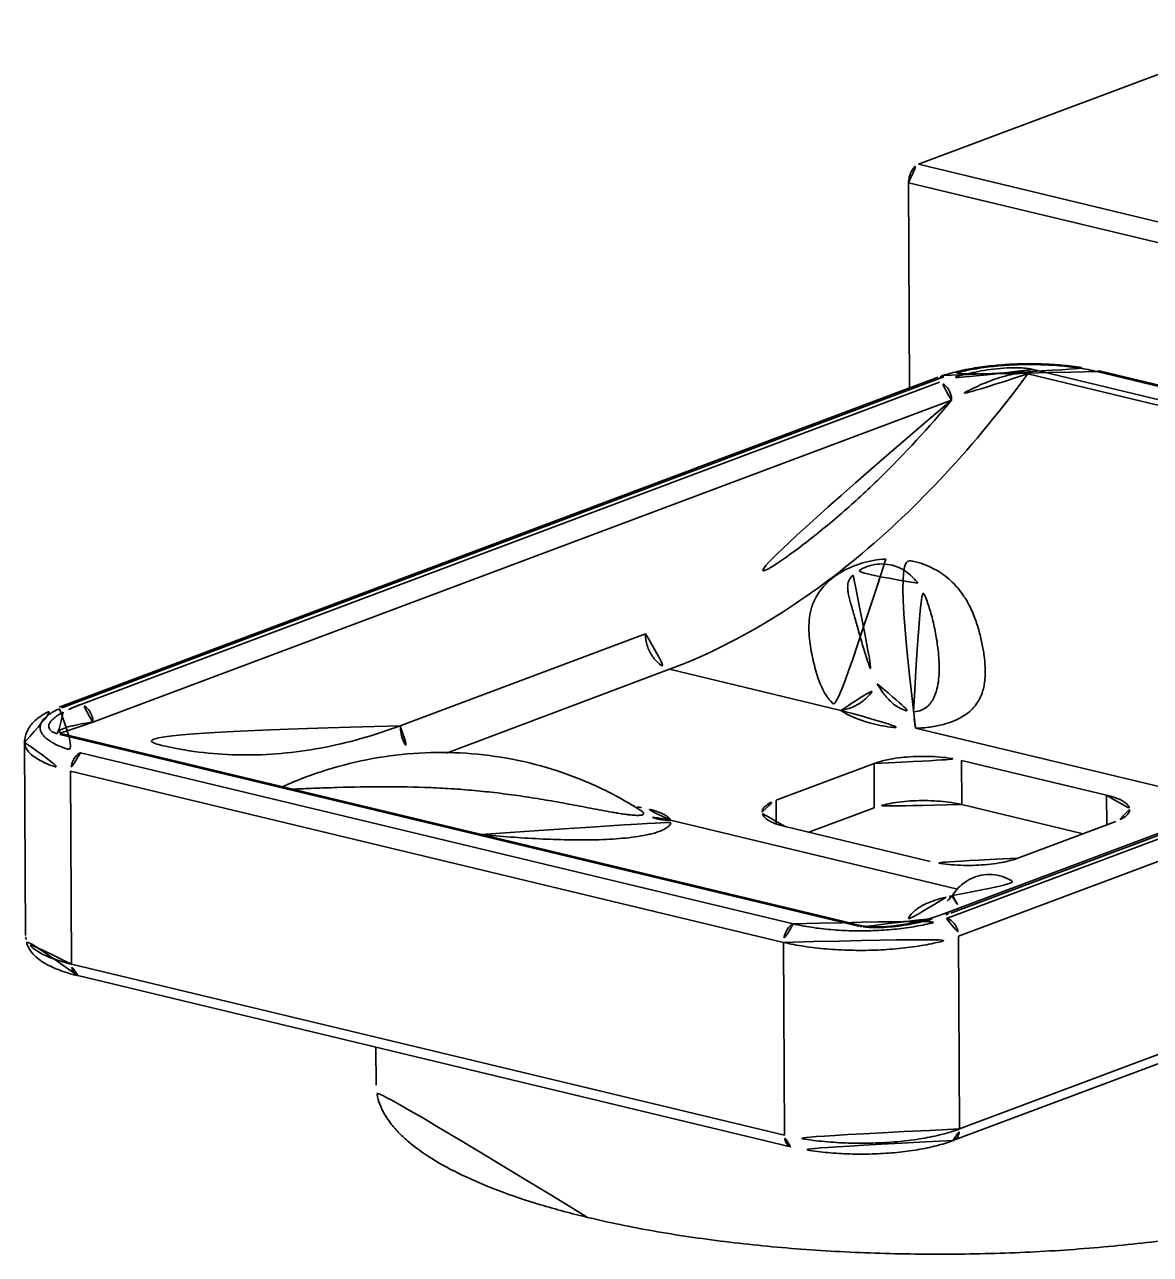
# Model space of a CAD drawing. Extents: x 16296660632 to 16296677481, y -37409620961 to -37409618123.
# Drawn here: x 16296676936.6 to 16296676990.9, y -37409618880 to -37409618820.7 of the extents above; entities that cross this region are included whole.
import ezdxf

# ---------------------------------------------------------------- set-up
doc = ezdxf.new("R2010")
doc.units = 0
doc.header["$LTSCALE"] = 10
doc.header["$MEASUREMENT"] = 0
doc.layers.add('粗实线', color=7, linetype='CONTINUOUS', lineweight=35)

msp = doc.modelspace()

# ---------------------------------------------------------------- linework, layer by layer
at = {"layer": '粗实线', "color": 7, "linetype": 'Continuous'}
for p, q in [((16296676997.625839, -37409618820.694153), (16296676979.67062, -37409618827.429459)), ((16296676979.67062, -37409618827.429459), (16296677013.993759, -37409618835.663391)), ((16296676979.201429, -37409618828.321953), (16296676979.24728, -37409618838.214661)), ((16296676979.201429, -37409618828.321953), (16296677013.52457, -37409618836.555878)), ((16296677023.38345, -37409618846.753571), (16296676984.942921, -37409618837.531914)), ((16296677023.64019, -37409618846.541733), (16296676985.199659, -37409618837.320084)), ((16296677022.642469, -37409618845.662292), (16296676988.278959, -37409618837.418694)), ((16296677022.82074, -37409618845.648216), (16296676988.45723, -37409618837.404617)), ((16296676980.634291, -37409618837.694351), (16296676938.25053, -37409618853.593262)), ((16296676980.89439, -37409618837.681351), (16296676938.510639, -37409618853.580254)), ((16296676980.68865, -37409618837.937622), (16296676939.298809, -37409618853.463676)), ((16296676981.274389, -37409618838.792587), (16296676939.88456, -37409618854.318649)), ((16296676976.52541, -37409618847.228416), (16296676976.52426, -37409618847.229431)), ((16296676979.64151, -37409618847.621246), (16296676979.641171, -37409618847.620789)), ((16296676980.973841, -37409618863.536713), (16296677022.36367, -37409618848.010651)), ((16296676981.0282, -37409618863.779968), (16296677023.411949, -37409618847.881058)), ((16296676981.23394, -37409618863.523682), (16296677022.623779, -37409618847.99762)), ((16296676981.613939, -37409618864.634933), (16296677023.9977, -37409618848.736023)), ((16296676966.51231, -37409618850.061943), (16296676954.699671, -37409618854.493057)), ((16296676967.683809, -37409618851.771851), (16296676956.91938, -37409618855.809776)), ((16296676967.683809, -37409618851.771851), (16296676975.94154, -37409618853.752838)), ((16296676979.53956, -37409618854.615982), (16296676994.268591, -37409618858.149384)), ((16296676936.59104, -37409618855.301353), (16296676936.63413, -37409618864.599411)), ((16296676938.282391, -37409618854.919571), (16296676976.722931, -37409618864.141243)), ((16296676938.32872, -37409618854.862671), (16296676938.32885, -37409618854.862762)), ((16296676938.460291, -37409618854.905411), (16296676976.901199, -37409618864.127167)), ((16296676939.280121, -37409618855.799011), (16296676973.643629, -37409618864.042633)), ((16296676972.810909, -37409618858.08725), (16296676977.535959, -37409618856.314796)), ((16296676977.54583, -37409618858.443787), (16296676977.535959, -37409618856.314796)), ((16296676981.765579, -37409618858.293701), (16296676981.755711, -37409618856.164703)), ((16296676981.755711, -37409618856.164703), (16296676988.7449, -37409618857.84137)), ((16296676938.81093, -37409618856.691498), (16296676938.854019, -37409618865.989563)), ((16296676938.81093, -37409618856.691498), (16296676973.17444, -37409618864.935097)), ((16296676972.81617, -37409618859.22403), (16296676972.810909, -37409618858.08725)), ((16296677024.040791, -37409618858.034088), (16296676981.65703, -37409618873.932983)), ((16296676981.765579, -37409618858.293701), (16296676987.61677, -37409618859.697357)), ((16296676988.75153, -37409618859.271698), (16296676988.7449, -37409618857.84137)), ((16296676966.2876, -37409618858.579247), (16296676966.287251, -37409618858.579041)), ((16296676966.331039, -37409618858.605873), (16296676966.28801, -37409618858.579529)), ((16296676974.388611, -37409618859.628128), (16296676977.54583, -37409618858.443787)), ((16296677023.721769, -37409618858.596573), (16296676981.338011, -37409618874.495483)), ((16296676967.726919, -37409618859.047096), (16296676981.56529, -37409618862.366852)), ((16296676980.239799, -37409618861.031776), (16296676973.25061, -37409618859.355118)), ((16296676989.18461, -37409618859.109238), (16296676984.459551, -37409618860.881699)), ((16296676981.31288, -37409618862.670967), (16296676981.31284, -37409618862.671043)), ((16296676976.901649, -37409618864.127274), (16296676976.901199, -37409618864.127167)), ((16296676981.613939, -37409618864.634933), (16296676981.65703, -37409618873.932983)), ((16296676973.17444, -37409618864.935097), (16296676973.217529, -37409618874.23317)), ((16296676973.217529, -37409618874.23317), (16296676938.854019, -37409618865.989563)), ((16296676973.515079, -37409618874.785233), (16296676939.151569, -37409618866.541634)), ((16296676953.525249, -37409618869.989792), (16296676953.53371, -37409618871.814613))]:
    msp.add_line(p, q, dxfattribs=at)
for points in [[(16296676938.460291, -37409618854.905403), (16296676938.415051, -37409618854.893623), (16296676938.338221, -37409618854.867104), (16296676938.328671, -37409618854.862587)], [(16296676966.3578, -37409618858.623291), (16296676966.38166, -37409618858.632568), (16296676966.331039, -37409618858.605873)], [(16296676981.312901, -37409618862.670937), (16296676981.258739, -37409618862.747566), (16296676981.146231, -37409618862.874107), (16296676981.07081, -37409618862.93782), (16296676981.05299, -37409618862.94989)], [(16296676980.973829, -37409618863.536713), (16296676980.67845, -37409618863.641953), (16296676980.283569, -37409618863.766777), (16296676979.889629, -37409618863.875031), (16296676979.512899, -37409618863.964287), (16296676979.162399, -37409618864.035133), (16296676978.827921, -37409618864.09166), (16296676978.49501, -37409618864.136673), (16296676978.15892, -37409618864.1698), (16296676977.825661, -37409618864.188744), (16296676977.50629, -37409618864.191132), (16296676977.21653, -37409618864.175537), (16296676976.979891, -37409618864.143806), (16296676976.901661, -37409618864.127274)]]:
    msp.add_lwpolyline(points, dxfattribs=at)
for centre, radius, start, end in [((16296676986.143511, -37409618847.053596), 9.922528, 76.51570512, 77.46029898), ((16296676982.88728, -37409618843.70491), 6.418929, 108.42679308, 110.54791039), ((16296676984.19799, -37409618847.293373), 9.992261, 110.40716269, 110.56136613), ((16296676964.28863, -37409618868.785889), 10.545323, 79.12964588, 81.23743647), ((16296676964.54475, -37409618867.430527), 9.165968, 78.83471353, 79.10405497), ((16296676967.49691, -37409618859.134087), 0.245912, 14.98418554, 20.71605601), ((16296676982.51424, -37409618869.447189), 6.854767, 100.33463927, 102.7261438), ((16296676977.61993, -37409618853.884262), 10.294647, 289.18993112, 290.55195223), ((16296676977.404169, -37409618861.08876), 3.128605, 260.50936335, 262.79311178)]:
    msp.add_arc(centre, radius, start, end, dxfattribs=at)
for points, knots in [([(16296676979.201429, -37409618828.321953), (16296676979.200979, -37409618828.22551), (16296676979.225349, -37409618828.03215), (16296676979.32316, -37409618827.767197), (16296676979.469231, -37409618827.553467), (16296676979.60256, -37409618827.455002), (16296676979.67062, -37409618827.429459)], [0, 0, 0, 0, 0.273475156, 0.546513568, 0.793849039, 1, 1, 1, 1]), ([(16296676984.942921, -37409618837.531914), (16296676983.70739, -37409618839.217117), (16296676981.138809, -37409618842.358467), (16296676976.88533, -37409618846.423981), (16296676972.42886, -37409618849.619888), (16296676969.263229, -37409618851.179382), (16296676967.683809, -37409618851.771851)], [0, 0, 0, 0, 0.276618303, 0.535790011, 0.776694716, 1, 1, 1, 1]), ([(16296676980.85829, -37409618837.615097), (16296676981.11348, -37409618837.529877), (16296676981.6604, -37409618837.380623), (16296676982.5308, -37409618837.217133), (16296676983.473829, -37409618837.104424), (16296676984.46277, -37409618837.044861), (16296676985.46756, -37409618837.040329), (16296676986.457001, -37409618837.090736), (16296676987.40093, -37409618837.194931), (16296676988.008011, -37409618837.303284), (16296676988.29785, -37409618837.367783)], [0, 0, 0, 0, 0.107392279, 0.225892161, 0.353240813, 0.486237242, 0.621148612, 0.754117648, 0.881477167, 1, 1, 1, 1]), ([(16296676985.199659, -37409618837.320084), (16296676985.106091, -37409618837.297531), (16296676984.90567, -37409618837.263687), (16296676984.48295, -37409618837.228607), (16296676983.940029, -37409618837.235367), (16296676983.305519, -37409618837.293167), (16296676982.53344, -37409618837.410889), (16296676981.667629, -37409618837.607933), (16296676981.013941, -37409618837.816566), (16296676980.713791, -37409618837.928223)], [0, 0, 0, 0, 0.063123804, 0.132988503, 0.278007336, 0.418477227, 0.55060286, 0.789974161, 1, 1, 1, 1]), ([(16296676988.278959, -37409618837.418694), (16296676987.99534, -37409618837.350647), (16296676987.393669, -37409618837.236542), (16296676986.450491, -37409618837.12709), (16296676985.45097, -37409618837.07428), (16296676984.43321, -37409618837.080276), (16296676983.43594, -37409618837.144852), (16296676982.49696, -37409618837.265381), (16296676981.651899, -37409618837.436897), (16296676981.13073, -37409618837.592682), (16296676980.89439, -37409618837.681351)], [0, 0, 0, 0, 0.117121484, 0.245580298, 0.381036694, 0.518794595, 0.654043407, 0.782097004, 0.898639821, 1, 1, 1, 1]), ([(16296676984.942921, -37409618837.531914), (16296676984.859421, -37409618837.511803), (16296676984.67716, -37409618837.498322), (16296676984.30975, -37409618837.526627), (16296676983.859289, -37409618837.624496), (16296676983.3522, -37409618837.784439), (16296676982.88241, -37409618837.966377), (16296676982.444229, -37409618838.161072), (16296676981.90588, -37409618838.427063), (16296676981.520969, -37409618838.643204), (16296676981.274389, -37409618838.792587)], [0, 0, 0, 0, 0.065432194, 0.137711668, 0.280485459, 0.415203104, 0.54262504, 0.664040853, 0.780370098, 1, 1, 1, 1]), ([(16296676984.942921, -37409618837.531914), (16296676984.9613, -37409618837.506844), (16296676985.031771, -37409618837.420547), (16296676985.12414, -37409618837.348396), (16296676985.199659, -37409618837.320084)], [0, 0, 0, 0, 0.278140135, 1, 1, 1, 1]), ([(16296676988.278959, -37409618837.418694), (16296676988.307989, -37409618837.407791), (16296676988.367451, -37409618837.393509), (16296676988.428761, -37409618837.397774), (16296676988.45723, -37409618837.404602)], [0, 0, 0, 0, 0.514240862, 1, 1, 1, 1]), ([(16296676980.89439, -37409618837.681351), (16296676980.85088, -37409618837.670914), (16296676980.762239, -37409618837.661583), (16296676980.67458, -37409618837.679237), (16296676980.634291, -37409618837.694351)], [0, 0, 0, 0, 0.509793057, 1, 1, 1, 1]), ([(16296676981.274389, -37409618838.792587), (16296676981.273951, -37409618838.696587), (16296676981.24959, -37409618838.550743), (16296676981.177799, -37409618838.370621), (16296676981.082701, -37409618838.206123), (16296676980.92944, -37409618838.039047), (16296676980.76899, -37409618837.956886), (16296676980.68865, -37409618837.937622)], [0, 0, 0, 0, 0.260819532, 0.394023937, 0.525624186, 0.775511637, 1, 1, 1, 1]), ([(16296676981.274389, -37409618838.792587), (16296676980.181881, -37409618840.111977), (16296676978.469101, -37409618841.986107), (16296676976.020321, -37409618844.242508), (16296676972.509239, -37409618847.109039), (16296676969.24695, -37409618849.036133), (16296676966.51231, -37409618850.061943)], [0, 0, 0, 0, 0.274164348, 0.405379736, 0.532543665, 1, 1, 1, 1]), ([(16296676978.1029, -37409618846.457199), (16296676977.69618, -37409618846.480164), (16296676976.91345, -37409618846.620178), (16296676975.90571, -37409618847.06604), (16296676975.1731, -37409618847.648773), (16296676974.72554, -37409618848.261223), (16296676974.49161, -37409618848.85022), (16296676974.39723, -37409618849.40358), (16296676974.38929, -37409618849.924973), (16296676974.433479, -37409618850.421021), (16296676974.508329, -37409618850.896797), (16296676974.601959, -37409618851.355347), (16296676974.711109, -37409618851.798508), (16296676974.883101, -37409618852.368896), (16296676975.131371, -37409618852.927803), (16296676975.530371, -37409618853.428284), (16296676975.793079, -37409618853.649002), (16296676975.94154, -37409618853.752838)], [0, 0, 0, 0, 0.123110435, 0.23758653, 0.329678766, 0.402715008, 0.464215504, 0.519499063, 0.5714526, 0.621396144, 0.669835103, 0.716936619, 0.762806527, 0.807675819, 0.897098726, 0.945251608, 1, 1, 1, 1]), ([(16296676979.53956, -37409618854.615982), (16296676979.775949, -37409618854.608223), (16296676980.22579, -37409618854.571609), (16296676980.85033, -37409618854.450287), (16296676981.378851, -37409618854.275146), (16296676981.805889, -37409618854.060532), (16296676982.14016, -37409618853.818451), (16296676982.39497, -37409618853.557602), (16296676982.58374, -37409618853.284157), (16296676982.76128, -37409618852.913361), (16296676982.880659, -37409618852.422958), (16296676982.90815, -37409618851.820503), (16296676982.861111, -37409618851.207031), (16296676982.759899, -37409618850.580437), (16296676982.609909, -37409618849.940903), (16296676982.4025, -37409618849.291519), (16296676982.115931, -37409618848.638977), (16296676981.71558, -37409618847.996231), (16296676981.154539, -37409618847.387863), (16296676980.376631, -37409618846.859543), (16296676979.334339, -37409618846.490463), (16296676978.53429, -37409618846.432854), (16296676978.1029, -37409618846.457199)], [0, 0, 0, 0, 0.054221302, 0.103243533, 0.145515427, 0.181459206, 0.212378794, 0.239695081, 0.264648382, 0.288206325, 0.33360782, 0.37916001, 0.425992386, 0.474424955, 0.524540885, 0.576452037, 0.630498614, 0.687523455, 0.749270428, 0.818853288, 0.900948987, 1, 1, 1, 1]), ([(16296676979.641621, -37409618847.621368), (16296676979.57579, -37409618847.531189), (16296676979.422131, -37409618847.344589), (16296676979.13032, -37409618847.086243), (16296676978.752911, -37409618846.861252), (16296676978.298531, -37409618846.713203), (16296676977.802349, -37409618846.676682), (16296676977.31311, -37409618846.761978), (16296676976.87957, -37409618846.952911), (16296676976.632071, -37409618847.132843), (16296676976.52416, -37409618847.229057)], [0, 0, 0, 0, 0.09430457, 0.2034679, 0.327568199, 0.462776088, 0.60334726, 0.743549191, 0.87788162, 1, 1, 1, 1]), ([(16296676976.52384, -37409618847.229797), (16296676976.44595, -37409618847.299622), (16296676976.32568, -37409618847.448647), (16296676976.258181, -37409618847.706879), (16296676976.26347, -37409618847.946213), (16296676976.304529, -37409618848.18721), (16296676976.3671, -37409618848.440079), (16296676976.47249, -37409618848.81308), (16296676976.62529, -37409618849.328659), (16296676976.816891, -37409618850.011833), (16296676977.02985, -37409618850.777473), (16296676977.294029, -37409618851.618393), (16296676977.53657, -37409618852.188393), (16296676977.693069, -37409618852.471512)], [0, 0, 0, 0, 0.056601743, 0.100013824, 0.141661729, 0.185275988, 0.232094361, 0.282555853, 0.395003757, 0.523055538, 0.666477641, 0.824961375, 1, 1, 1, 1]), ([(16296676979.44294, -37409618853.816383), (16296676979.579611, -37409618853.815536), (16296676979.831909, -37409618853.765701), (16296676980.123779, -37409618853.569931), (16296676980.31547, -37409618853.338699), (16296676980.484341, -37409618853.025513), (16296676980.604971, -37409618852.619629), (16296676980.668369, -37409618852.134811), (16296676980.68148, -37409618851.661636), (16296676980.66114, -37409618851.202454), (16296676980.61754, -37409618850.758942), (16296676980.53834, -37409618850.201073), (16296676980.41025, -37409618849.549698), (16296676980.216721, -37409618848.827347), (16296676979.979389, -37409618848.180687), (16296676979.766279, -37409618847.792542), (16296676979.641541, -37409618847.621292)], [0, 0, 0, 0, 0.058741351, 0.106794501, 0.148287958, 0.186656939, 0.259070223, 0.328700111, 0.396401986, 0.4622532, 0.526128391, 0.587865002, 0.704372697, 0.811222422, 0.908943407, 1, 1, 1, 1]), ([(16296676966.51231, -37409618850.061943), (16296676966.51321, -37409618850.253922), (16296676966.577909, -37409618850.641777), (16296676966.828991, -37409618851.162109), (16296676967.202129, -37409618851.568916), (16296676967.523109, -37409618851.733292), (16296676967.683809, -37409618851.771851)], [0, 0, 0, 0, 0.26102402, 0.52528818, 0.775334918, 1, 1, 1, 1]), ([(16296676975.94154, -37409618853.752853), (16296676976.119881, -37409618853.727966), (16296676976.47707, -37409618853.628189), (16296676976.965, -37409618853.350166), (16296676977.385241, -37409618852.96019), (16296676977.60306, -37409618852.64122), (16296676977.69306, -37409618852.471512)], [0, 0, 0, 0, 0.240526869, 0.489078162, 0.743417704, 1, 1, 1, 1]), ([(16296676977.693069, -37409618852.471512), (16296676977.768789, -37409618852.608513), (16296676977.940781, -37409618852.887497), (16296676978.209471, -37409618853.214279), (16296676978.48321, -37409618853.459869), (16296676978.742769, -37409618853.635887), (16296676979.06447, -37409618853.777527), (16296676979.312389, -37409618853.817146), (16296676979.44294, -37409618853.816383)], [0, 0, 0, 0, 0.203283043, 0.424812978, 0.546541409, 0.679872848, 0.830447696, 1, 1, 1, 1]), ([(16296676938.510639, -37409618853.580254), (16296676938.467119, -37409618853.569809), (16296676938.378481, -37409618853.560471), (16296676938.290831, -37409618853.57814), (16296676938.25053, -37409618853.593262)], [0, 0, 0, 0, 0.509793057, 1, 1, 1, 1]), ([(16296676938.510639, -37409618853.580254), (16296676938.48991, -37409618853.588013), (16296676938.40954, -37409618853.618736), (16296676938.32996, -37409618853.651543), (16296676938.271441, -37409618853.677223)], [0, 0, 0, 0, 0.257260547, 1, 1, 1, 1]), ([(16296676939.298809, -37409618853.463676), (16296676939.14575, -37409618853.521103), (16296676938.856331, -37409618853.637772), (16296676938.57494, -37409618853.773277), (16296676938.444639, -37409618853.84436)], [0, 0, 0, 0, 0.524123456, 1, 1, 1, 1]), ([(16296676939.88456, -37409618854.318649), (16296676939.884109, -37409618854.222656), (16296676939.859751, -37409618854.076797), (16296676939.78796, -37409618853.896683), (16296676939.69286, -37409618853.732178), (16296676939.53961, -37409618853.565109), (16296676939.37915, -37409618853.482964), (16296676939.298809, -37409618853.463676)], [0, 0, 0, 0, 0.260819553, 0.394023965, 0.525624212, 0.775511642, 1, 1, 1, 1]), ([(16296676936.59104, -37409618855.301353), (16296676936.590549, -37409618855.195068), (16296676936.616911, -37409618854.984467), (16296676936.732981, -37409618854.693588), (16296676936.903049, -37409618854.439438), (16296676937.114771, -37409618854.222549), (16296676937.35717, -37409618854.034973), (16296676937.72909, -37409618853.808296), (16296676938.036341, -37409618853.673599), (16296676938.25053, -37409618853.593262)], [0, 0, 0, 0, 0.125767633, 0.24776516, 0.367462455, 0.485320164, 0.604909537, 0.729275594, 1, 1, 1, 1]), ([(16296676938.271441, -37409618853.677223), (16296676938.1049, -37409618853.750313), (16296676937.874201, -37409618853.86824), (16296676937.61689, -37409618854.063873), (16296676937.478649, -37409618854.20639), (16296676937.383989, -37409618854.353783), (16296676937.33547, -37409618854.505966), (16296676937.336361, -37409618854.660309), (16296676937.38657, -37409618854.812012), (16296676937.482889, -37409618854.958504), (16296676937.622749, -37409618855.09967), (16296676937.80479, -37409618855.235321), (16296676938.12009, -37409618855.418533), (16296676938.61414, -37409618855.620903), (16296676939.04393, -37409618855.742363), (16296676939.280121, -37409618855.799011)], [0, 0, 0, 0, 0.144267905, 0.203890231, 0.255735076, 0.300985207, 0.341653107, 0.380661149, 0.421347936, 0.466633927, 0.518533818, 0.578219483, 0.646216667, 0.807327461, 1, 1, 1, 1]), ([(16296676938.444639, -37409618853.84436), (16296676938.37007, -37409618853.88504), (16296676938.23027, -37409618853.966751), (16296676938.04216, -37409618854.098663), (16296676937.8915, -37409618854.234711), (16296676937.784821, -37409618854.375183), (16296676937.74581, -37409618854.507233), (16296676937.764271, -37409618854.608437), (16296676937.805731, -37409618854.68277), (16296676937.87746, -37409618854.753113), (16296676937.981661, -37409618854.817917), (16296676938.119591, -37409618854.875732), (16296676938.224621, -37409618854.905746), (16296676938.282391, -37409618854.919571)], [0, 0, 0, 0, 0.14913387, 0.283998872, 0.40274716, 0.5041811, 0.591150225, 0.6341011, 0.681515693, 0.738200452, 0.808633947, 0.89570623, 1, 1, 1, 1]), ([(16296676975.94154, -37409618853.752838), (16296676976.358231, -37409618854.029938), (16296676977.15946, -37409618854.356018), (16296676978.386881, -37409618854.59024), (16296676979.1381, -37409618854.626343), (16296676979.53956, -37409618854.615982)], [0, 0, 0, 0, 0.400779124, 0.678375473, 1, 1, 1, 1]), ([(16296676979.53956, -37409618854.615913), (16296676979.529169, -37409618854.572678), (16296676979.510559, -37409618854.469162), (16296676979.474859, -37409618854.202927), (16296676979.45536, -37409618853.979492), (16296676979.44294, -37409618853.816391)], [0, 0, 0, 0, 0.165540442, 0.391062077, 1, 1, 1, 1]), ([(16296676939.88456, -37409618854.318649), (16296676939.77809, -37409618854.334084), (16296676939.571409, -37409618854.365692), (16296676939.272369, -37409618854.417679), (16296676938.996031, -37409618854.473221), (16296676938.74766, -37409618854.532822), (16296676938.562201, -37409618854.588333), (16296676938.43582, -37409618854.637947), (16296676938.36064, -37409618854.675003), (16296676938.30966, -37409618854.709518), (16296676938.281349, -37409618854.739868), (16296676938.26833, -37409618854.762703), (16296676938.2644, -37409618854.787811), (16296676938.27277, -37409618854.814362), (16296676938.295151, -37409618854.840439), (16296676938.31605, -37409618854.855072), (16296676938.32859, -37409618854.86261)], [0, 0, 0, 0, 0.176967403, 0.343929977, 0.499262499, 0.640554937, 0.764032833, 0.817335286, 0.863677037, 0.901832288, 0.917690016, 0.931591848, 0.94447228, 0.958315676, 0.975920248, 1, 1, 1, 1]), ([(16296676954.699671, -37409618854.493057), (16296676953.452539, -37409618854.960876), (16296676950.937, -37409618855.679581), (16296676947.095619, -37409618856.030899), (16296676943.36167, -37409618855.611343), (16296676941.005779, -37409618854.824387), (16296676939.88456, -37409618854.318649)], [0, 0, 0, 0, 0.263061996, 0.513582095, 0.757080264, 1, 1, 1, 1]), ([(16296676954.699671, -37409618854.493057), (16296676954.700871, -37409618854.752083), (16296676954.81488, -37409618855.268494), (16296676955.111561, -37409618855.707932), (16296676955.29842, -37409618855.881531)], [0, 0, 0, 0, 0.503838019, 1, 1, 1, 1]), ([(16296676936.591061, -37409618855.301353), (16296676936.591379, -37409618855.36911), (16296676936.620279, -37409618855.513107), (16296676936.740219, -37409618855.714783), (16296676936.93005, -37409618855.906693), (16296676937.186991, -37409618856.089081), (16296676937.508499, -37409618856.261322), (16296676938.048321, -37409618856.487122), (16296676938.49509, -37409618856.615738), (16296676938.81093, -37409618856.691498)], [0, 0, 0, 0, 0.073635238, 0.155555932, 0.251596477, 0.36491001, 0.49671494, 0.647108017, 1, 1, 1, 1]), ([(16296676938.460291, -37409618854.905411), (16296676938.43189, -37409618854.898643), (16296676938.37072, -37409618854.894363), (16296676938.31139, -37409618854.908691), (16296676938.282391, -37409618854.919571)], [0, 0, 0, 0, 0.485253173, 1, 1, 1, 1]), ([(16296676939.280121, -37409618855.799011), (16296676939.212061, -37409618855.824547), (16296676939.07872, -37409618855.922997), (16296676938.932699, -37409618856.136757), (16296676938.834841, -37409618856.401688), (16296676938.81049, -37409618856.595062), (16296676938.81093, -37409618856.691498)], [0, 0, 0, 0, 0.206176225, 0.453494196, 0.726491804, 1, 1, 1, 1]), ([(16296676966.287781, -37409618858.579376), (16296676965.666451, -37409618858.178452), (16296676964.366529, -37409618857.454773), (16296676962.28989, -37409618856.626083), (16296676960.114019, -37409618856.063423), (16296676957.874969, -37409618855.77533), (16296676955.608959, -37409618855.766068), (16296676953.35256, -37409618856.035248), (16296676951.142521, -37409618856.578247), (16296676949.72245, -37409618857.117462), (16296676949.032049, -37409618857.42897)], [0, 0, 0, 0, 0.123139907, 0.246944032, 0.371379818, 0.496403984, 0.621915798, 0.747783533, 0.87386709, 1, 1, 1, 1]), ([(16296676977.535959, -37409618856.314796), (16296676977.671, -37409618856.264137), (16296676977.96883, -37409618856.175087), (16296676978.64032, -37409618856.039001), (16296676979.5683, -37409618855.95546), (16296676980.516199, -37409618855.975601), (16296676981.24983, -37409618856.060608), (16296676981.593651, -37409618856.125839), (16296676981.755711, -37409618856.164703)], [0, 0, 0, 0, 0.101380175, 0.217966802, 0.481193626, 0.754348034, 0.882855944, 1, 1, 1, 1]), ([(16296676949.48797, -37409618857.552643), (16296676949.83783, -37409618857.540176), (16296676950.557461, -37409618857.509232), (16296676952.02968, -37409618857.454857), (16296676953.90587, -37409618857.416382), (16296676955.78768, -37409618857.450256), (16296676957.28825, -37409618857.533463), (16296676958.40732, -37409618857.625122), (16296676959.51997, -37409618857.746399), (16296676960.62468, -37409618857.89595), (16296676961.719379, -37409618858.070557), (16296676962.800791, -37409618858.264374), (16296676963.69109, -37409618858.434837), (16296676964.39217, -37409618858.5681), (16296676964.8218, -37409618858.646698), (16296676965.159081, -37409618858.70401), (16296676965.404461, -37409618858.742691), (16296676965.64208, -37409618858.775711), (16296676965.8339, -37409618858.797318), (16296676965.9804, -37409618858.808907), (16296676966.082661, -37409618858.814003), (16296676966.17761, -37409618858.815002), (16296676966.262739, -37409618858.810989), (16296676966.33486, -37409618858.800507), (16296676966.390369, -37409618858.784241), (16296676966.42366, -37409618858.758003), (16296676966.4305, -37409618858.731033), (16296676966.42804, -37409618858.717972), (16296676966.42585, -37409618858.711578)], [0, 0, 0, 0, 0.061439223, 0.12641308, 0.258557101, 0.390740484, 0.456606019, 0.522290976, 0.587774892, 0.653014128, 0.717918918, 0.782311518, 0.845821244, 0.877009159, 0.907556535, 0.922472567, 0.937050043, 0.951151127, 0.964574891, 0.970920205, 0.976939288, 0.982542647, 0.987576866, 0.991890478, 0.995283953, 0.997731475, 0.998812773, 1, 1, 1, 1]), ([(16296676972.140659, -37409618858.659973), (16296676972.140551, -37409618858.634064), (16296676972.14827, -37409618858.580147), (16296676972.182449, -37409618858.501953), (16296676972.238119, -37409618858.425812), (16296676972.34696, -37409618858.32077), (16296676972.538389, -37409618858.19957), (16296676972.712709, -37409618858.124077), (16296676972.810909, -37409618858.08725)], [0, 0, 0, 0, 0.083805644, 0.173398841, 0.273400176, 0.386959258, 0.660832642, 1, 1, 1, 1]), ([(16296676981.765579, -37409618858.293701), (16296676981.603519, -37409618858.254822), (16296676981.259701, -37409618858.189613), (16296676980.52607, -37409618858.104599), (16296676979.578171, -37409618858.084457), (16296676978.65019, -37409618858.167999), (16296676977.978689, -37409618858.304092), (16296676977.68087, -37409618858.393143), (16296676977.54583, -37409618858.443787)], [0, 0, 0, 0, 0.117144056, 0.245651966, 0.518806374, 0.782033198, 0.898619825, 1, 1, 1, 1]), ([(16296676988.7449, -37409618857.84137), (16296676988.902821, -37409618857.879257), (16296676989.183861, -37409618857.960617), (16296676989.50032, -37409618858.1026), (16296676989.685369, -37409618858.233833), (16296676989.78031, -37409618858.329758), (16296676989.840219, -37409618858.430634), (16296676989.854691, -37409618858.502617), (16296676989.854851, -37409618858.536507)], [0, 0, 0, 0, 0.353004523, 0.634989065, 0.748312297, 0.844397823, 0.92633654, 1, 1, 1, 1]), ([(16296676966.421379, -37409618858.700989), (16296676966.410101, -37409618858.678421), (16296676966.36673, -37409618858.633713), (16296676966.31777, -37409618858.598686), (16296676966.28816, -37409618858.57959)], [0, 0, 0, 0, 0.417314175, 1, 1, 1, 1]), ([(16296676967.726919, -37409618859.047096), (16296676967.71122, -37409618859.012589), (16296676967.66091, -37409618858.943413), (16296676967.553801, -37409618858.854111), (16296676967.4121, -37409618858.769836), (16296676967.16828, -37409618858.658974), (16296676966.801041, -37409618858.542221), (16296676966.488041, -37409618858.471283), (16296676966.319651, -37409618858.438049)], [0, 0, 0, 0, 0.072486429, 0.160387263, 0.265325766, 0.386729881, 0.67182899, 1, 1, 1, 1]), ([(16296676967.726919, -37409618859.047058), (16296676967.497391, -37409618859.057449), (16296676967.036261, -37409618859.010071), (16296676966.611071, -37409618858.823639), (16296676966.421379, -37409618858.700996)], [0, 0, 0, 0, 0.504257102, 1, 1, 1, 1]), ([(16296676973.25061, -37409618859.355118), (16296676973.09269, -37409618859.31723), (16296676972.811649, -37409618859.23587), (16296676972.49519, -37409618859.093887), (16296676972.310141, -37409618858.962677), (16296676972.2152, -37409618858.866737), (16296676972.155291, -37409618858.765846), (16296676972.14082, -37409618858.693863), (16296676972.140659, -37409618858.659973)], [0, 0, 0, 0, 0.353004523, 0.634989065, 0.748312297, 0.844397823, 0.92633654, 1, 1, 1, 1]), ([(16296676989.854851, -37409618858.536507), (16296676989.854959, -37409618858.562424), (16296676989.84724, -37409618858.616333), (16296676989.813061, -37409618858.694527), (16296676989.757389, -37409618858.770691), (16296676989.64854, -37409618858.875732), (16296676989.457121, -37409618858.996918), (16296676989.282801, -37409618859.072418), (16296676989.18461, -37409618859.109238)], [0, 0, 0, 0, 0.083805644, 0.173398841, 0.273400176, 0.386959258, 0.660832642, 1, 1, 1, 1]), ([(16296676958.612341, -37409618859.741364), (16296676959.077869, -37409618859.785637), (16296676960.006741, -37409618859.8647), (16296676961.39554, -37409618859.951843), (16296676962.54517, -37409618859.993057), (16296676963.453911, -37409618860.001328), (16296676964.121799, -37409618859.993301), (16296676964.774639, -37409618859.968773), (16296676965.40559, -37409618859.925049), (16296676966.004339, -37409618859.858994), (16296676966.475821, -37409618859.780907), (16296676966.82324, -37409618859.701187), (16296676967.056021, -37409618859.635101), (16296676967.263651, -37409618859.560989), (16296676967.44116, -37409618859.478928), (16296676967.583679, -37409618859.389183), (16296676967.686729, -37409618859.291412), (16296676967.744789, -37409618859.182312), (16296676967.74365, -37409618859.104721), (16296676967.734449, -37409618859.070511)], [0, 0, 0, 0, 0.148697622, 0.296402608, 0.442435698, 0.51442299, 0.585357327, 0.654801857, 0.722133101, 0.786422255, 0.84628814, 0.873962718, 0.899726263, 0.923193057, 0.943994042, 0.96179666, 0.976530896, 0.988735384, 1, 1, 1, 1]), ([(16296676984.459551, -37409618860.881699), (16296676984.324511, -37409618860.932358), (16296676984.02669, -37409618861.021393), (16296676983.35519, -37409618861.157494), (16296676982.42721, -37409618861.241028), (16296676981.479309, -37409618861.220886), (16296676980.74568, -37409618861.13588), (16296676980.401859, -37409618861.070663), (16296676980.239799, -37409618861.031776)], [0, 0, 0, 0, 0.101380175, 0.217966802, 0.481193626, 0.754348034, 0.882855944, 1, 1, 1, 1]), ([(16296676981.31288, -37409618862.670937), (16296676981.37784, -37409618862.571701), (16296676981.532261, -37409618862.365799), (16296676981.833759, -37409618862.081284), (16296676982.229309, -37409618861.836121), (16296676982.70569, -37409618861.679321), (16296676983.220539, -37409618861.645493), (16296676983.71841, -37409618861.740921), (16296676984.15094, -37409618861.938828), (16296676984.394131, -37409618862.121231), (16296676984.49987, -37409618862.216812)], [0, 0, 0, 0, 0.096869589, 0.209396933, 0.336664392, 0.473872579, 0.614824376, 0.753474182, 0.88357544, 1, 1, 1, 1]), ([(16296676981.00419, -37409618862.760803), (16296676980.824409, -37409618862.801514), (16296676980.50214, -37409618862.888901), (16296676980.078671, -37409618863.051163), (16296676979.75421, -37409618863.220284), (16296676979.458851, -37409618863.428123), (16296676979.215, -37409618863.691116), (16296676979.12326, -37409618863.93631), (16296676979.10556, -37409618864.04483)], [0, 0, 0, 0, 0.229289578, 0.41456917, 0.563174417, 0.683019931, 0.86321936, 1, 1, 1, 1]), ([(16296676981.312889, -37409618862.670937), (16296676981.29871, -37409618862.692787), (16296676981.32058, -37409618862.748077), (16296676981.357479, -37409618862.807999), (16296676981.402611, -37409618862.876556), (16296676981.456551, -37409618862.95668), (16296676981.544901, -37409618863.091057), (16296676981.61272, -37409618863.199768), (16296676981.659809, -37409618863.27713)], [0, 0, 0, 0, 0.110858377, 0.201654449, 0.316559101, 0.454487449, 0.61461201, 1, 1, 1, 1]), ([(16296676980.973841, -37409618863.536697), (16296676981.01417, -37409618863.521561), (16296676981.101851, -37409618863.504044), (16296676981.19047, -37409618863.51326), (16296676981.23394, -37409618863.523682)], [0, 0, 0, 0, 0.490734559, 1, 1, 1, 1]), ([(16296676973.643629, -37409618864.042633), (16296676973.57556, -37409618864.068161), (16296676973.442221, -37409618864.166634), (16296676973.296209, -37409618864.380371), (16296676973.198339, -37409618864.645309), (16296676973.17399, -37409618864.838669), (16296676973.17444, -37409618864.935097)], [0, 0, 0, 0, 0.206176225, 0.453494196, 0.726491805, 1, 1, 1, 1]), ([(16296676973.643629, -37409618864.042633), (16296676973.92725, -37409618864.110657), (16296676974.528919, -37409618864.224777), (16296676975.472099, -37409618864.334229), (16296676976.47163, -37409618864.387016), (16296676977.48938, -37409618864.381027), (16296676978.48665, -37409618864.316452), (16296676979.425631, -37409618864.195938), (16296676980.270691, -37409618864.024406), (16296676980.791861, -37409618863.868622), (16296676981.0282, -37409618863.779968)], [0, 0, 0, 0, 0.117121484, 0.245580298, 0.381036694, 0.518794595, 0.654043407, 0.782097004, 0.898639821, 1, 1, 1, 1]), ([(16296676976.722931, -37409618864.141243), (16296676976.736059, -37409618864.144386), (16296676976.79088, -37409618864.156982), (16296676976.846161, -37409618864.16748), (16296676976.888309, -37409618864.17453)], [0, 0, 0, 0, 0.240150293, 1, 1, 1, 1]), ([(16296676976.901199, -37409618864.127167), (16296676976.872761, -37409618864.120331), (16296676976.811449, -37409618864.115982), (16296676976.75198, -37409618864.130341), (16296676976.722931, -37409618864.141243)], [0, 0, 0, 0, 0.485243569, 1, 1, 1, 1]), ([(16296676977.011681, -37409618864.192642), (16296676977.19997, -37409618864.216614), (16296676977.583811, -37409618864.23555), (16296676978.328251, -37409618864.205994), (16296676979.199551, -37409618864.089813), (16296676980.148291, -37409618863.878677), (16296676980.73238, -37409618863.70134), (16296676981.003799, -37409618863.606857)], [0, 0, 0, 0, 0.140149405, 0.282922385, 0.549798999, 0.787795798, 1, 1, 1, 1]), ([(16296676981.0282, -37409618863.779968), (16296676981.10854, -37409618863.79924), (16296676981.26902, -37409618863.881363), (16296676981.422211, -37409618864.048508), (16296676981.51738, -37409618864.212952), (16296676981.589121, -37409618864.393097), (16296676981.613489, -37409618864.538933), (16296676981.613939, -37409618864.634933)], [0, 0, 0, 0, 0.224515121, 0.474378334, 0.606033658, 0.739149588, 1, 1, 1, 1]), ([(16296676936.670891, -37409618864.796303), (16296676936.664921, -37409618864.780182), (16296676936.64418, -37409618864.716492), (16296676936.63438, -37409618864.64917), (16296676936.63415, -37409618864.599411)], [0, 0, 0, 0, 0.25676084, 1, 1, 1, 1]), ([(16296676939.151569, -37409618866.541634), (16296676938.830059, -37409618866.464493), (16296676938.369749, -37409618866.33017), (16296676937.80547, -37409618866.086548), (16296676937.444799, -37409618865.884407), (16296676937.12867, -37409618865.646332), (16296676936.86809, -37409618865.355042), (16296676936.680889, -37409618865.002762), (16296676936.63476, -37409618864.735031), (16296676936.63413, -37409618864.599411)], [0, 0, 0, 0, 0.29072197, 0.419893918, 0.539765758, 0.653479224, 0.766346002, 0.880747542, 1, 1, 1, 1]), ([(16296676973.17444, -37409618864.935097), (16296676973.498581, -37409618865.012863), (16296676974.186211, -37409618865.14328), (16296676975.264139, -37409618865.268356), (16296676976.406441, -37409618865.328697), (16296676977.56958, -37409618865.321854), (16296676978.709311, -37409618865.248062), (16296676979.782431, -37409618865.110321), (16296676980.748211, -37409618864.914291), (16296676981.34384, -37409618864.736237), (16296676981.613939, -37409618864.634933)], [0, 0, 0, 0, 0.117123501, 0.245581746, 0.381037532, 0.518794601, 0.654042604, 0.782095676, 0.898638035, 1, 1, 1, 1]), ([(16296676938.854019, -37409618865.989563), (16296676938.57378, -37409618865.922333), (16296676938.174299, -37409618865.809219), (16296676937.683069, -37409618865.617264), (16296676937.37788, -37409618865.470261), (16296676937.12114, -37409618865.314301), (16296676936.865999, -37409618865.112587), (16296676936.71933, -37409618864.927109), (16296676936.670891, -37409618864.796303)], [0, 0, 0, 0, 0.337870832, 0.485503157, 0.617845532, 0.734701301, 0.836462693, 1, 1, 1, 1]), ([(16296676939.151569, -37409618866.541634), (16296676939.10759, -37409618866.531082), (16296676939.019079, -37409618866.483139), (16296676938.924589, -37409618866.354843), (16296676938.866619, -37409618866.184402), (16296676938.85433, -37409618866.056931), (16296676938.854019, -37409618865.989563)], [0, 0, 0, 0, 0.202553845, 0.431398958, 0.698244436, 1, 1, 1, 1]), ([(16296676963.717449, -37409618878.191963), (16296676962.958759, -37409618878.009949), (16296676961.51746, -37409618877.626053), (16296676959.499371, -37409618876.953873), (16296676957.7428, -37409618876.218483), (16296676956.26811, -37409618875.428757), (16296676955.24724, -37409618874.704323), (16296676954.601089, -37409618874.097931), (16296676954.108999, -37409618873.528702), (16296676953.747339, -37409618872.916946), (16296676953.56525, -37409618872.281509), (16296676953.534451, -37409618871.96875), (16296676953.53372, -37409618871.815002)], [0, 0, 0, 0, 0.184679906, 0.352837805, 0.503131571, 0.634882236, 0.748123965, 0.798189117, 0.844241322, 0.926112659, 0.963605765, 1, 1, 1, 1]), ([(16296677008.583099, -37409618871.559113), (16296677008.584021, -37409618871.754707), (16296677008.537741, -37409618872.156921), (16296677008.32765, -37409618872.748062), (16296677007.98106, -37409618873.329224), (16296677007.502159, -37409618873.898422), (16296677006.89402, -37409618874.454536), (16296677006.159651, -37409618874.995987), (16296677005.302311, -37409618875.520714), (16296677003.945101, -37409618876.223427), (16296677001.960131, -37409618877.028778), (16296676999.260111, -37409618877.859009), (16296676996.20348, -37409618878.571228), (16296676992.84967, -37409618879.151031), (16296676989.26384, -37409618879.586456), (16296676985.51643, -37409618879.868584), (16296676981.68116, -37409618879.991623), (16296676977.833611, -37409618879.953079), (16296676974.04966, -37409618879.753777), (16296676970.40374, -37409618879.397812), (16296676966.96772, -37409618878.892487), (16296676964.76759, -37409618878.443878), (16296676963.717449, -37409618878.191963)], [0, 0, 0, 0, 0.012304212, 0.02519695, 0.03918288, 0.054640683, 0.071828041, 0.090902421, 0.111948129, 0.134992454, 0.186975611, 0.246420625, 0.31252836, 0.384263016, 0.460417068, 0.539659957, 0.620579707, 0.701721352, 0.781624458, 0.858859726, 0.932068417, 1, 1, 1, 1]), ([(16296676973.515079, -37409618874.785248), (16296676973.47109, -37409618874.774673), (16296676973.382589, -37409618874.726753), (16296676973.288099, -37409618874.59845), (16296676973.230129, -37409618874.428009), (16296676973.21784, -37409618874.300552), (16296676973.217529, -37409618874.23317)], [0, 0, 0, 0, 0.202553845, 0.431398957, 0.698244435, 1, 1, 1, 1]), ([(16296676981.65703, -37409618873.932983), (16296676981.386921, -37409618874.034302), (16296676980.7913, -37409618874.212357), (16296676979.82552, -37409618874.408386), (16296676978.752399, -37409618874.546112), (16296676977.612671, -37409618874.619904), (16296676976.44953, -37409618874.62677), (16296676975.30722, -37409618874.566422), (16296676974.22929, -37409618874.44133), (16296676973.54167, -37409618874.310928), (16296676973.217529, -37409618874.23317)], [0, 0, 0, 0, 0.101361965, 0.217904324, 0.345957396, 0.481205399, 0.618962468, 0.754418254, 0.882876499, 1, 1, 1, 1]), ([(16296676981.338011, -37409618874.495483), (16296676981.38615, -37409618874.477417), (16296676981.478729, -37409618874.420547), (16296676981.58173, -37409618874.288208), (16296676981.64456, -37409618874.120209), (16296676981.65733, -37409618873.99675), (16296676981.65703, -37409618873.932983)], [0, 0, 0, 0, 0.224981577, 0.462777367, 0.720998388, 1, 1, 1, 1]), ([(16296676981.338011, -37409618874.495483), (16296676981.079121, -37409618874.59259), (16296676980.516331, -37409618874.762009), (16296676979.61166, -37409618874.947144), (16296676978.619471, -37409618875.075439), (16296676977.571609, -37409618875.144096), (16296676976.50366, -37409618875.150711), (16296676975.45303, -37409618875.095284), (16296676974.45607, -37409618874.979248), (16296676973.81776, -37409618874.857849), (16296676973.515079, -37409618874.785233)], [0, 0, 0, 0, 0.10478283, 0.222198741, 0.34961966, 0.483602653, 0.61989962, 0.754101128, 0.882042375, 1, 1, 1, 1])]:
    msp.add_open_spline(points, degree=3, knots=knots, dxfattribs=at)
msp.add_open_spline([(16296676966.42585, -37409618858.711578), (16296676966.42461, -37409618858.707947), (16296676966.4231, -37409618858.704422), (16296676966.421379, -37409618858.700989)], degree=3, dxfattribs=at)

doc.saveas('drawing.dxf')
